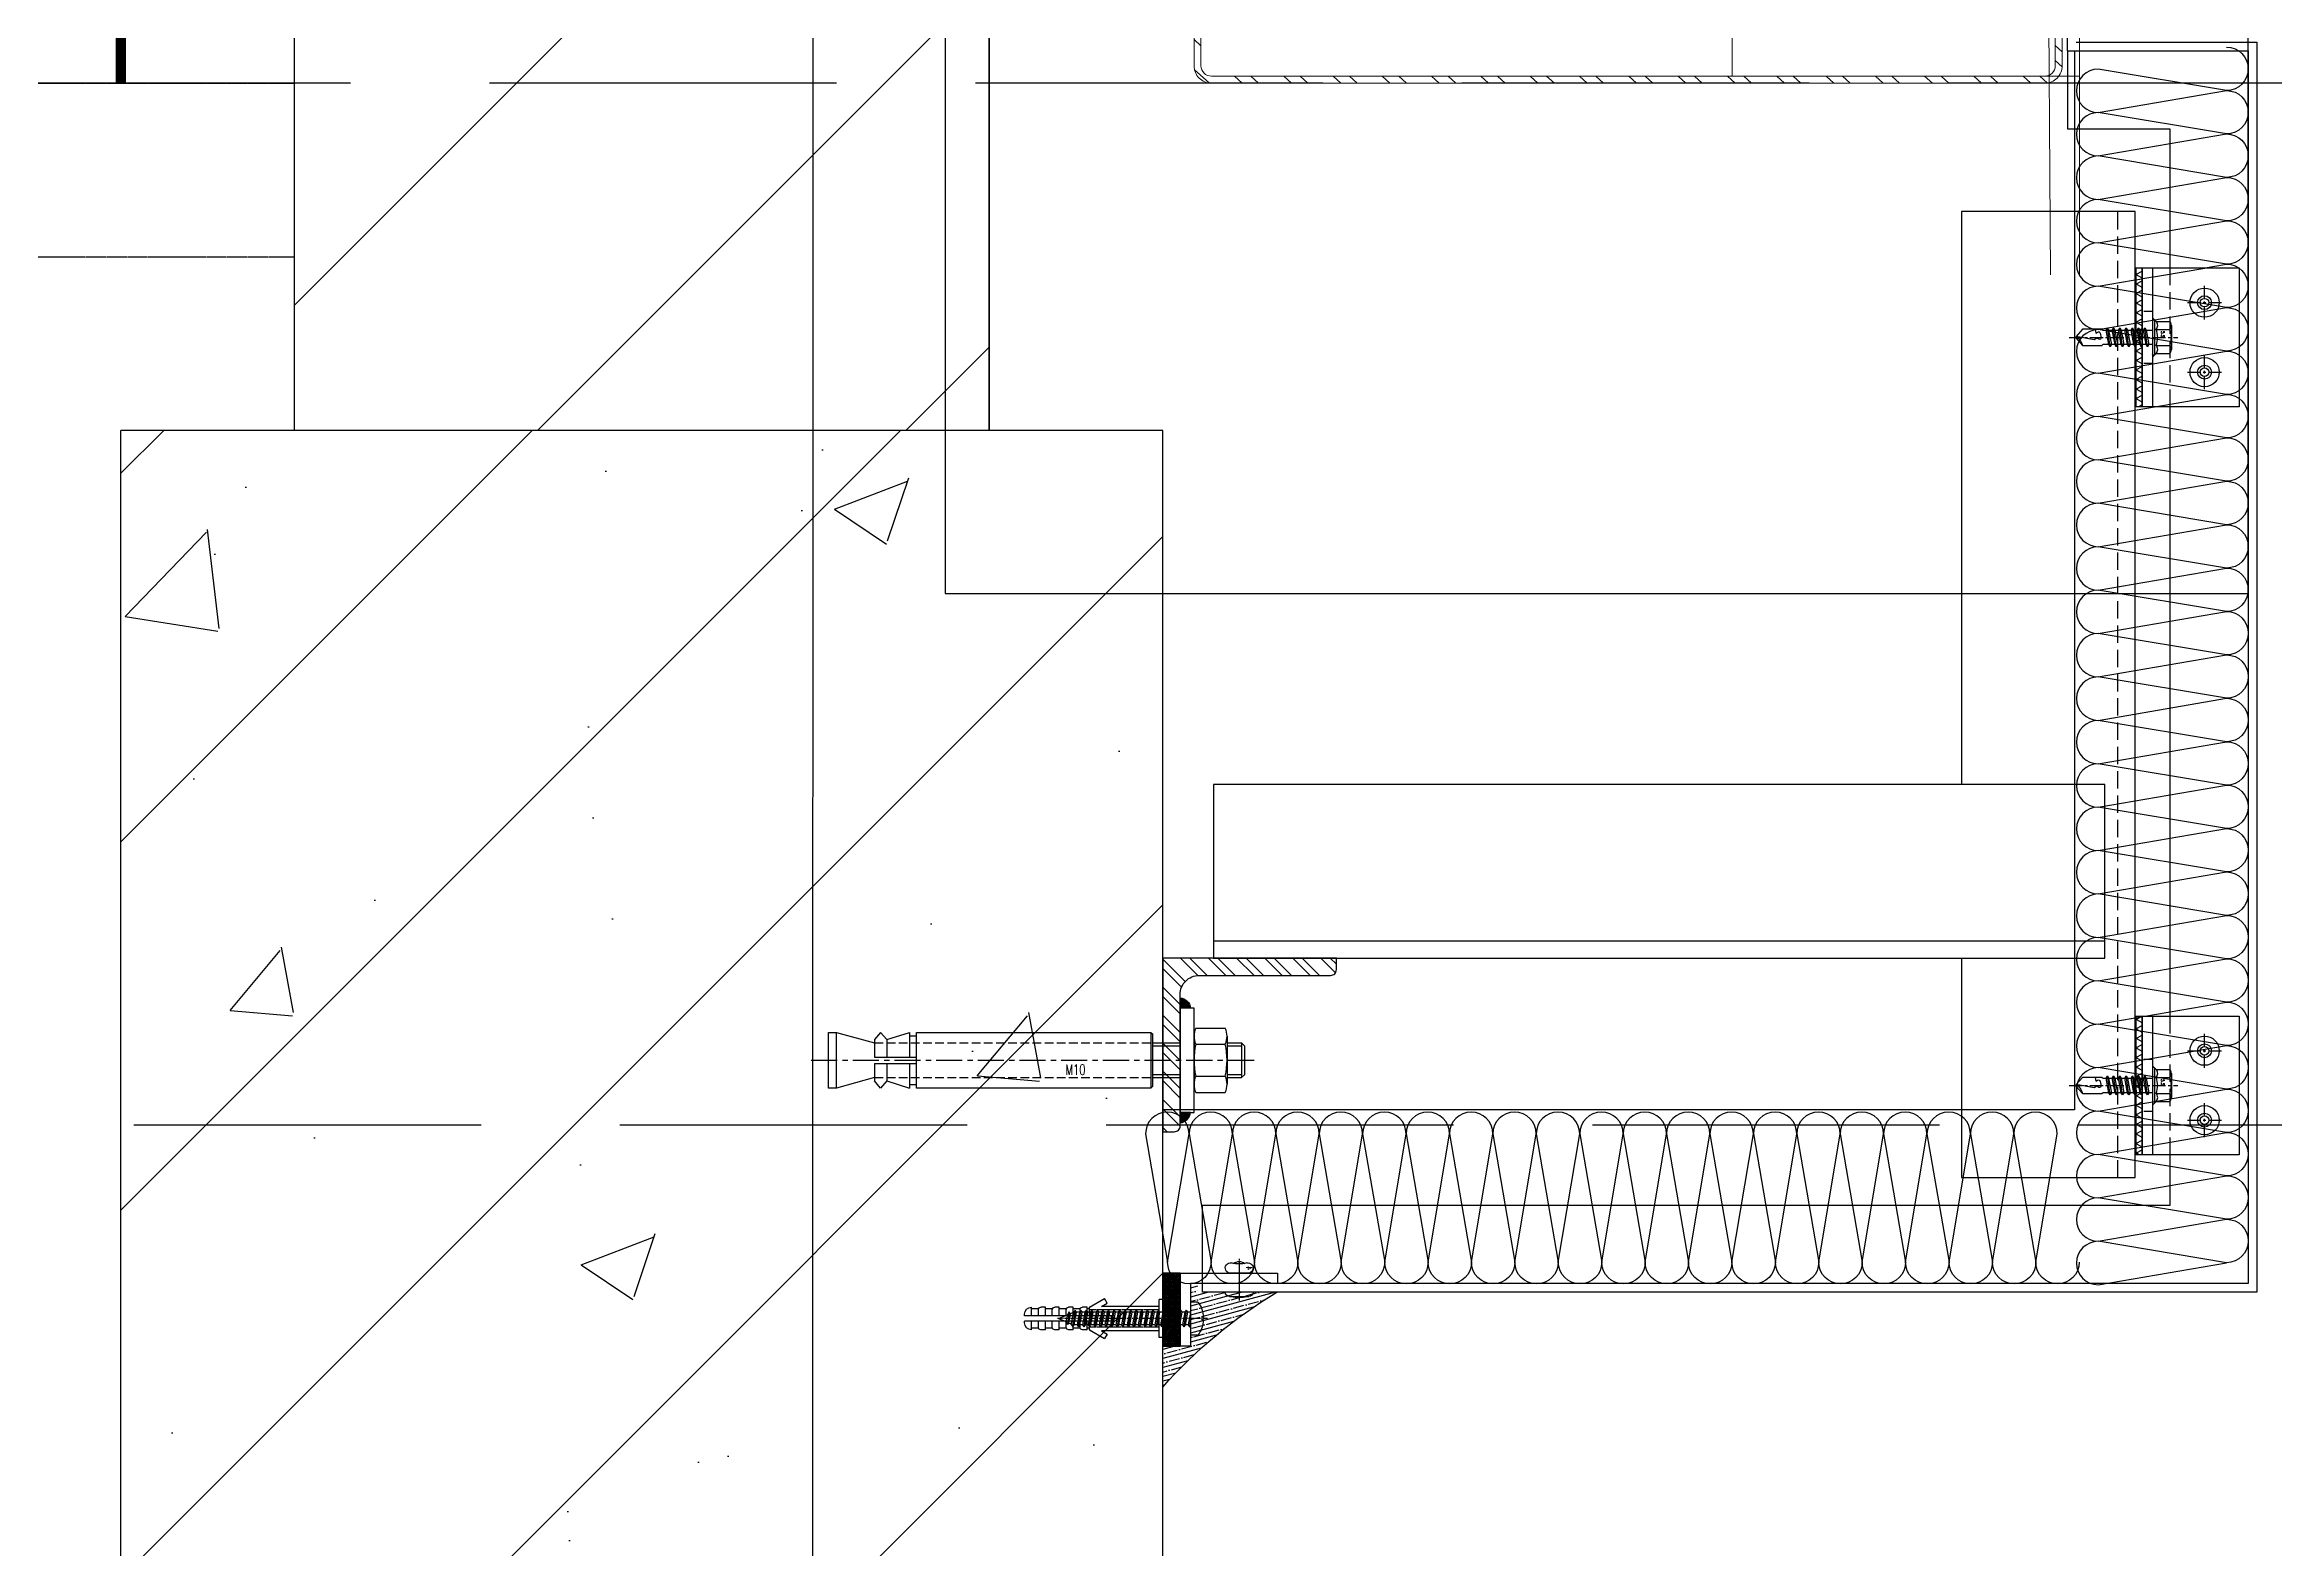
# Model space of a CAD drawing. Extents: x 220580 to 2027826, y -309201 to 71987.
# Drawn here: x 344325 to 344967, y -165702 to -165268 of the extents above; entities that cross this region are included whole.
import ezdxf
from ezdxf.enums import TextEntityAlignment as Align
from ezdxf.xclip import XClip

# ---------------------------------------------------------------- set-up
doc = ezdxf.new("R2010")
doc.units = 0
for name, pattern in [('20剖面图$0$DASH', [0.35, 0.25, -0.1]), ('CENTER', [2, 1.25, -0.25, 0.25, -0.25]), ('DASH', [0.35, 0.25, -0.1]), ('ZN-CENTER', [2, 1.25, -0.25, 0.25, -0.25]), ('ZN-DASH', [0.35, 0.25, -0.1]), ('ZN-DOT', [0.25, 0, -0.25])]:
    doc.linetypes.add(name, pattern=pattern)
for name, color, linetype in [('!ZN1-填充-8', 8, 'Continuous'), ('!ZN1-文字-7', 7, 'Continuous'), ('!ZN3-铝板幕墙-3', 3, 'Continuous'), ('!ZN4-辅助材料-1', 1, 'Continuous'), ('!ZN4-配件-11', 11, 'Continuous'), ('!ZN5-钢材投影-40', 40, 'Continuous'), ('!ZN5-钢材断面-2', 2, 'Continuous'), ('!ZN5-铝材投影-112', 112, 'Continuous'), ('!ZN6-层高线-8', 8, 'ZN-DOT'), ('!ZN6-虚线-8', 8, 'ZN-DASH'), ('!ZN6-轴线-1', 1, 'ZN-CENTER'), ('1 轴线 辅助线', 1, 'CENTER'), ('20剖面图$0$A-LIN-V', 9, 'Continuous'), ('20剖面图$0$A-SFCE', 30, 'Continuous'), ('20剖面图$0$AS-COLN', 6, 'Continuous'), ('20剖面图$0$AS-WALL', 40, 'Continuous'), ('20剖面图$0$PUB_HATCH', 8, 'Continuous'), ('DIM', 173, 'Continuous'), ('Fill', 8, 'Continuous')]:
    doc.layers.add(name, color=color, linetype=linetype)
doc.layers.add('0_INSULATION', color=252, linetype='Continuous', lineweight=9, transparency=0.2)
doc.layers.add('0_PURLIN-CON', color=253, linetype='Continuous', lineweight=15)
doc.styles.add('DHTEXT-1', font='ROMANS.shx', dxfattribs={"width": 0.7, "bigfont": 'CHINESE.shx'})
doc.styles.add('FS', font='simplex.shx', dxfattribs={"width": 0.7, "height": 5, "bigfont": 'TSSDCHN.SHX'})
doc.dimstyles.new('ZN200', dxfattribs={"dimscale": 200, "dimtxt": 2.5, "dimasz": 1.5, "dimexe": 1, "dimexo": 2, "dimgap": 0.9, "dimtad": 1, "dimdec": 0, "dimdsep": 46, "dimtxsty": 'DHTEXT-1', "dimblk": 'ARCHTICK', "dimcen": 2.5, "dimclrd": 173, "dimclre": 173, "dimclrt": 7, "dimazin": 2, "dimtfac": 1, "dimtdec": 0, "dimtix": 1, "dimtmove": 2, "dimatfit": 3, "dimfxl": 0, "dimtolj": 1, "dimtzin": 0, "dimarcsym": 0})

# ---------------------------------------------------------------- blocks, each defined once
blk = doc.blocks.new('*U1967')
at = {"layer": '0_PURLIN-CON', "linetype": 'ByBlock', "lineweight": -2}
h = blk.add_hatch(dxfattribs=at)
h.set_pattern_fill('ANSI32', color=256, scale=2, angle=2.86241)
h.set_pattern_definition([(47.862405, (-81115.591, 63372.253), (-7.0631283, 6.3904494), []), (47.862405, (-81111.1065, 63372.477), (-7.0631283, 6.3904494), [])])
edge = h.paths.add_edge_path()
edge.add_line((75, 20), (75, 5))
edge.add_arc((70, 5), 5, -90, 0, ccw=False)
edge.add_line((70, 0), (5, 0))
edge.add_arc((5, 5), 5, 180, 270, ccw=False)
edge.add_line((0, 5), (0, 245))
edge.add_arc((5, 245), 5, 90, 180, ccw=False)
edge.add_line((5, 250), (70, 250))
edge.add_arc((70, 245), 5, 0, 90, ccw=False)
edge.add_line((75, 245), (75, 230))
edge.add_line((75, 230), (73, 230))
edge.add_line((73, 230), (73, 245))
edge.add_arc((70, 245), 3, 0, 90)
edge.add_line((70, 248), (5, 248))
edge.add_arc((5, 245), 3, 90, 180)
edge.add_line((2, 245), (2, 5))
edge.add_arc((5, 5), 3, 180, 270)
edge.add_line((5, 2), (70, 2))
edge.add_arc((70, 5), 3, 270, 360)
edge.add_line((73, 5), (73, 20))
edge.add_line((73, 20), (75, 20))
at = {"color": 0, "linetype": 'ByBlock'}
for p in [(0, 250), (75, 250), (0, 0), (75, 0)]:
    blk.add_point(p, dxfattribs=at)
at = {"layer": '0_PURLIN-CON', "linetype": 'ByBlock', "lineweight": -2}
blk.add_lwpolyline([(75, 20), (75, 5, -0.414214), (70, 0), (5, 0, -0.414214), (0, 5), (0, 245, -0.414214), (5, 250), (70, 250, -0.414214), (75, 245), (75, 230), (73, 230), (73, 245, 0.414214), (70, 248), (5, 248, 0.414214), (2, 245), (2, 5, 0.414214), (5, 2), (70, 2, 0.414214), (73, 5), (73, 20)], format="xyb", close=True, dxfattribs=at)
blk = doc.blocks.new('*U593')
at = {"layer": '0_INSULATION'}
blk.add_lwpolyline([(114802.18, -53909.33), (114802.18, -54648.34), (114752.18, -54648.34), (114752.18, -54147.49, -0.323318), (114775.68, -54112.49, 0.242761), (114797.68, -54086.41), (114798.06, -54026.96, 0.256774), (114775.68, -53998.09, -0.323318), (114752.18, -53963.09), (114752.18, -53909.33)], format="xyb", close=True, dxfattribs=at)
blk = doc.blocks.new('*U1824')
at = {"color": 0, "linetype": 'ZN-CENTER', "ltscale": 3}
blk.add_line((24, 0), (-7.28, 0), dxfattribs=at)
at = {"ltscale": 10}
for p, q in [((-5.45, -3.46), (-5.45, 3.46)), ((-1.02, 4.62), (-4.95, 4.62)), ((-1.02, 2.31), (-4.95, 2.31)), ((-0.55, -5.12), (-0.55, 5.12)), ((-0.17, 5.48), (0, 4.84)), ((0, -4.84), (0, 4.84)), ((0, 2.08), (14.29, 2.08)), ((1.42, 2.73), (2.2, -2.73)), ((3.22, 2.73), (4, -2.73)), ((5.02, 2.73), (5.8, -2.73)), ((6.82, 2.73), (7.6, -2.73)), ((8.62, 2.73), (9.4, -2.73)), ((10.42, 2.73), (11.2, -2.73)), ((12.22, 2.73), (13, -2.73)), ((-1.02, -2.31), (-4.95, -2.31)), ((-1.02, -4.62), (-4.95, -4.62)), ((-0.17, -5.48), (0, -4.84)), ((14.29, -2.09), (0, -2.09))]:
    blk.add_line(p, q, dxfattribs=at)
for points in [[(1.83, -2.09), (1.05, 2.08), (1.42, 2.73), (1.79, 2.08), (2.57, -2.09), (2.2, -2.73)], [(3.63, -2.09), (2.85, 2.08), (3.22, 2.73), (3.59, 2.08), (4.37, -2.09), (4, -2.73)], [(5.43, -2.09), (4.65, 2.08), (5.02, 2.73), (5.39, 2.08), (6.17, -2.09), (5.8, -2.73)], [(7.23, -2.09), (6.45, 2.08), (6.82, 2.73), (7.19, 2.08), (7.97, -2.09), (7.6, -2.73)], [(9.03, -2.09), (8.25, 2.08), (8.62, 2.73), (8.99, 2.08), (9.77, -2.09), (9.4, -2.73)], [(10.83, -2.09), (10.05, 2.08), (10.42, 2.73), (10.79, 2.08), (11.57, -2.09), (11.2, -2.73)], [(12.63, -2.09), (11.85, 2.08), (12.22, 2.73), (12.59, 2.08), (13.37, -2.09), (13, -2.73)]]:
    blk.add_lwpolyline(points, close=True, dxfattribs=at)
for points in [[(14.29, -2.09, -0.414214), (14.45, -2.24), (14.45, -2.32), (20.18, -2.32), (22, -0.26), (22, 0.26), (20.18, 2.32), (14.45, 2.32), (14.45, 2.24, -0.414214), (14.29, 2.08)], [(16.51, -2.32), (16.36, -1.2), (15.83, -1.52, -0.530462), (15.03, -1.17), (14.81, 0.1, -0.651316), (15.47, 0.54), (16, 0.21), (16.77, 0.66), (22, -0.26, -0.201226), (20.18, 2.32)]]:
    blk.add_lwpolyline(points, format="xyb", dxfattribs=at)
for centre, radius, start, end in [((-3.87, 3.46), 1.58, 133.17355, 226.82645), ((0.13, 0), 5.58, 155.5673, 204.4327), ((0.07, 3.46), 1.58, 133.17355, 226.82645), ((4.07, 0), 5.58, 155.5673, 204.4327), ((7.48, -2.87), 11.32, 132.49215, 138.60636), ((-3.87, -3.46), 1.58, 133.17355, 226.82645), ((0.07, -3.46), 1.58, 133.17355, 226.82645), ((7.48, 2.87), 11.32, 221.39356, 227.50785)]:
    blk.add_arc(centre, radius, start, end, dxfattribs=at)
at = {"layer": 'Defpoints', "color": 0, "ltscale": 10, "style": 'DHTEXT-1', "width": 0.7}
blk.add_text('5.5', height=1, rotation=90, dxfattribs=at).set_placement((-2.46, -0.93), align=Align.CENTER)
blk = doc.blocks.new('*U2097')
at = {"color": 0, "linetype": 'CENTER', "ltscale": 3}
for p, q in [((4.88, 0), (-4.88, 0)), ((0, 4.88), (0, -4.88))]:
    blk.add_line(p, q, dxfattribs=at)
at = {"linetype": 'ByBlock', "ltscale": 10}
for radius in [4.2, 2, 1.23]:
    blk.add_circle((0, 0), radius, dxfattribs=at)
blk = doc.blocks.new('*U2094')
at = {"ltscale": 0.125}
blk.add_wipeout([(-20, -30), (20, -30), (20, -5), (-20, -5)], dxfattribs=at).dxf.layer = '!ZN6-虚线-8'
at = {"layer": '!ZN6-虚线-8', "color": 8, "linetype": 'ZN-DASH', "ltscale": 20}
blk.add_line((-20, -10), (20, -10), dxfattribs=at)
at = {"layer": '!ZN4-配件-11', "color": 1, "xscale": -1, "rotation": 270}
for p in [(-10, -20), (10, -20)]:
    blk.add_blockref('*U2097', p, dxfattribs=at)
at = {"ltscale": 0.25}
blk.add_wipeout([(20, 0), (20, -2), (-20, -2), (-20, 0)], dxfattribs=at).dxf.layer = '!ZN4-辅助材料-1'
at = {"layer": '!ZN1-填充-8'}
h = blk.add_hatch(dxfattribs=at)
h.set_pattern_fill('NET3', color=256, scale=0.75, angle=180, style=0)
h.set_pattern_definition([(180, (-1731.706, 294.7402), (-3e-16, -2.38125), []), (240, (-1731.706, 294.7402), (2.062223, -1.190625), []), (300, (-1731.706, 294.7402), (2.062223, 1.190625), [])])
h.paths.add_polyline_path([(20, 0), (-20, 0), (-20, -2), (20, -2)])
at = {"layer": '!ZN4-辅助材料-1'}
blk.add_lwpolyline([(20, 0), (-20, 0), (-20, -2), (20, -2)], close=True, dxfattribs=at)
at = {"layer": '!ZN5-铝材投影-112', "ltscale": 0.25}
blk.add_line((-20, -5), (20, -5), dxfattribs=at)
at = {"layer": '!ZN5-铝材投影-112'}
blk.add_lwpolyline([(20, -2), (-20, -2), (-20, -30), (20, -30)], close=True, dxfattribs=at)
at = {"layer": '!ZN6-虚线-8', "linetype": 'ZN-DASH', "ltscale": 10}
for p, q in [((-7.5, -5), (-7.5, -2)), ((7.5, -5), (7.5, -2))]:
    blk.add_line(p, q, dxfattribs=at)
at = {"layer": '!ZN4-配件-11', "color": 1, "xscale": -1, "rotation": 270}
blk.add_blockref('*U1824', (0, -5), dxfattribs=at)
blk = doc.blocks.new('*U156')
at = {"layer": '!ZN4-配件-11', "ltscale": 2}
for p, q in [((-0.2, -2.8), (-0.2, 2.8)), ((1, 4), (1, -4)), ((6.5, 2.5), (6.5, -2.5))]:
    blk.add_line(p, q, dxfattribs=at)
for centre, radius, start, end in [((6.63, 0), 7.18, 162.14629, 197.85371), ((1, 2.8), 1.2, 90, 180), ((8, 2.5), 1.5, 348.44804, 180), ((17.17, 0), 8, 164.33085, 195.66915), ((7.19, 0), 2.67, 323.22662, 36.78433), ((1, -2.8), 1.2, 180, 270), ((8, -2.5), 1.5, 180, 11.55196)]:
    blk.add_arc(centre, radius, start, end, dxfattribs=at)
at = {"layer": '!ZN6-轴线-1', "ltscale": 0.2}
blk.add_line((10.66, 0), (-1.45, 0), dxfattribs=at)
at = {"layer": '!ZN4-配件-11', "ltscale": 2, "style": 'FS', "width": 0.8}
blk.add_text('4', height=1.73, dxfattribs=at).set_placement((7.95, 2.85), align=Align.MIDDLE)
blk = doc.blocks.new('塑料胀栓-套')
at = {"layer": '!ZN4-配件-11'}
for p, q in [((-1, -5.5), (-1, 5.5)), ((-1, 5.5), (0, 5.5)), ((0, -5.5), (0, 5.5)), ((0, 3.5), (16.68, 3.5)), ((13.8, 0.8), (38.8, 0.8)), ((13.8, -0.8), (13.8, 0.8)), ((15.01, 4.46), (15.76, 5.76)), ((16.68, 3.5), (15.01, 4.46)), ((20.09, 3.26), (15.76, 5.76)), ((19.95, 3.37), (20.08, 3.25)), ((20.08, 0.8), (20.08, 3.25)), ((20.08, 2.8), (20.8, 2.8)), ((20.8, 0.8), (20.8, 3.25)), ((20.8, 3.25), (22.1, 3.25)), ((22.8, 2.8), (24.8, 2.8)), ((22.8, 0.8), (22.8, 2.55)), ((24.8, 0.8), (24.8, 3.25)), ((24.8, 3.25), (26.1, 3.25)), ((26.8, 2.8), (28.8, 2.8)), ((26.8, 0.8), (26.8, 2.55)), ((28.8, 0.8), (28.8, 3.25)), ((28.8, 3.25), (30.1, 3.25)), ((30.8, 2.8), (32.8, 2.8)), ((30.8, 0.8), (30.8, 2.55)), ((32.8, 0.8), (32.8, 3.25)), ((32.8, 3.25), (34.1, 3.25)), ((34.8, 2.8), (36.8, 2.8)), ((34.8, 0.8), (34.8, 2.55)), ((36.8, 0.8), (36.8, 3.25)), ((36.8, 3.25), (36.8, 3.25)), ((38.8, 0.8), (38.8, 1.25)), ((-1, -5.5), (0, -5.5)), ((0, -3.5), (16.68, -3.5)), ((13.8, -0.8), (38.8, -0.8)), ((16.68, -3.5), (15.01, -4.46)), ((15.01, -4.46), (15.76, -5.76)), ((20.09, -3.26), (15.76, -5.76)), ((19.95, -3.37), (20.08, -3.25)), ((20.08, -3.25), (20.08, -0.8)), ((20.08, -2.8), (20.8, -2.8)), ((20.8, -3.25), (20.8, -0.8)), ((20.8, -3.25), (22.1, -3.25)), ((22.8, -2.55), (22.8, -0.8)), ((22.8, -2.8), (24.8, -2.8)), ((24.8, -3.25), (24.8, -0.8)), ((24.8, -3.25), (26.1, -3.25)), ((26.8, -2.55), (26.8, -0.8)), ((26.8, -2.8), (28.8, -2.8)), ((28.8, -3.25), (28.8, -0.8)), ((28.8, -3.25), (30.1, -3.25)), ((30.8, -2.55), (30.8, -0.8)), ((30.8, -2.8), (32.8, -2.8)), ((32.8, -3.25), (32.8, -0.8)), ((32.8, -3.25), (34.1, -3.25)), ((34.8, -2.55), (34.8, -0.8)), ((34.8, -2.8), (36.8, -2.8)), ((36.8, -3.25), (36.8, -0.8)), ((36.8, -3.25), (36.8, -3.25)), ((38.8, -1.25), (38.8, -0.8))]:
    blk.add_line(p, q, dxfattribs=at)
for centre, radius, start, end in [((19.61, 3), 0.5, 47.43291, 90), ((22.1, 2.55), 0.7, 0, 90), ((26.1, 2.55), 0.7, 0, 90), ((30.1, 2.55), 0.7, 0, 90), ((34.1, 2.55), 0.7, 0, 90), ((36.8, 1.25), 2, 0, 90), ((19.61, -3), 0.5, 270, 312.56709), ((22.1, -2.55), 0.7, 270, 0), ((26.1, -2.55), 0.7, 270, 0), ((30.1, -2.55), 0.7, 270, 0), ((34.1, -2.55), 0.7, 270, 0), ((36.8, -1.25), 2, 270, 0)]:
    blk.add_arc(centre, radius, start, end, dxfattribs=at)
at = {"layer": '!ZN6-虚线-8', "ltscale": 0.5}
for p, q in [((0, 2.5), (20.08, 2.5)), ((0, -2.5), (20.08, -2.5))]:
    blk.add_line(p, q, dxfattribs=at)
blk = doc.blocks.new('盘头ST4.8×38')
at = {"layer": '!ZN4-配件-11'}
for p, q in [((-3.69, 0.4), (-3.3, 0.4)), ((-3.3, 0.4), (-3.3, -0.4)), ((-2.14, 4.75), (0, 4.75)), ((0, 4.75), (0, 1.99)), ((0, 1.99), (0, -2.6)), ((0, 1.87), (0.69, -1.79)), ((0, 0), (0.34, -2.4)), ((0.2, 1.79), (0.91, 1.79)), ((1.26, 2.4), (0.91, 1.79)), ((0.91, 1.79), (1.59, -1.79)), ((1.26, 2.4), (1.94, -2.4)), ((1.26, 2.4), (1.61, 1.79)), ((1.61, 1.79), (2.29, -1.79)), ((1.61, 1.79), (2.51, 1.79)), ((2.86, 2.4), (2.51, 1.79)), ((2.51, 1.79), (3.19, -1.79)), ((2.86, 2.4), (3.54, -2.4)), ((2.86, 2.4), (3.21, 1.79)), ((3.21, 1.79), (4.11, 1.79)), ((3.21, 1.79), (3.89, -1.79)), ((4.46, 2.4), (4.11, 1.79)), ((4.11, 1.79), (4.79, -1.79)), ((4.46, 2.4), (5.14, -2.4)), ((4.46, 2.4), (4.81, 1.79)), ((4.81, 1.79), (5.49, -1.79)), ((4.81, 1.79), (5.71, 1.79)), ((6.06, 2.4), (5.71, 1.79)), ((5.71, 1.79), (6.39, -1.79)), ((6.06, 2.4), (6.74, -2.4)), ((6.06, 2.4), (6.41, 1.79)), ((6.41, 1.79), (7.09, -1.79)), ((6.41, 1.79), (7.31, 1.79)), ((7.66, 2.4), (7.31, 1.79)), ((7.31, 1.79), (7.99, -1.79)), ((7.66, 2.4), (8.34, -2.4)), ((7.66, 2.4), (8.01, 1.79)), ((8.01, 1.79), (8.69, -1.79)), ((8.01, 1.79), (8.91, 1.79)), ((9.26, 2.4), (8.91, 1.79)), ((8.91, 1.79), (9.59, -1.79)), ((9.26, 2.4), (9.94, -2.4)), ((9.26, 2.4), (9.61, 1.79)), ((9.61, 1.79), (10.29, -1.79)), ((9.61, 1.79), (10.51, 1.79)), ((10.86, 2.4), (10.51, 1.79)), ((10.51, 1.79), (11.19, -1.79)), ((10.86, 2.4), (11.54, -2.4)), ((10.86, 2.4), (11.21, 1.79)), ((11.21, 1.79), (12.11, 1.79)), ((11.21, 1.79), (11.89, -1.79)), ((12.46, 2.4), (12.11, 1.79)), ((12.11, 1.79), (12.79, -1.79)), ((12.46, 2.4), (13.14, -2.4)), ((12.46, 2.4), (12.81, 1.79)), ((12.81, 1.79), (13.49, -1.79)), ((12.81, 1.79), (13.71, 1.79)), ((14.06, 2.4), (13.71, 1.79)), ((13.71, 1.79), (14.39, -1.79)), ((14.06, 2.4), (14.74, -2.4)), ((14.06, 2.4), (14.41, 1.79)), ((14.41, 1.79), (15.09, -1.79)), ((14.41, 1.79), (15.31, 1.79)), ((15.66, 2.4), (15.31, 1.79)), ((15.31, 1.79), (15.99, -1.79)), ((15.66, 2.4), (16.34, -2.4)), ((15.66, 2.4), (16.01, 1.79)), ((16.01, 1.79), (16.69, -1.79)), ((16.01, 1.79), (16.91, 1.79)), ((17.26, 2.4), (16.91, 1.79)), ((16.91, 1.79), (17.59, -1.79)), ((17.26, 2.4), (17.94, -2.4)), ((17.26, 2.4), (17.61, 1.79)), ((17.61, 1.79), (18.29, -1.79)), ((17.61, 1.79), (18.51, 1.79)), ((18.86, 2.4), (18.51, 1.79)), ((18.51, 1.79), (19.19, -1.79)), ((18.86, 2.4), (19.54, -2.4)), ((18.86, 2.4), (19.21, 1.79)), ((19.21, 1.79), (20.11, 1.79)), ((19.21, 1.79), (19.89, -1.79)), ((20.46, 2.4), (20.11, 1.79)), ((20.11, 1.79), (20.79, -1.79)), ((20.46, 2.4), (21.14, -2.4)), ((20.46, 2.4), (20.81, 1.79)), ((20.81, 1.79), (21.49, -1.79)), ((20.81, 1.79), (21.71, 1.79)), ((22.06, 2.4), (21.71, 1.79)), ((21.71, 1.79), (22.39, -1.79)), ((22.06, 2.4), (22.74, -2.4)), ((22.06, 2.4), (22.41, 1.79)), ((22.41, 1.79), (23.09, -1.79)), ((22.41, 1.79), (23.31, 1.79)), ((23.66, 2.4), (23.31, 1.79)), ((23.31, 1.79), (23.99, -1.79)), ((23.66, 2.4), (24.34, -2.4)), ((23.66, 2.4), (24.01, 1.79)), ((24.01, 1.79), (24.69, -1.79)), ((24.01, 1.79), (24.91, 1.79)), ((25.26, 2.4), (24.91, 1.79)), ((24.91, 1.79), (25.59, -1.79)), ((25.26, 2.4), (25.94, -2.4)), ((25.26, 2.4), (25.61, 1.79)), ((25.61, 1.79), (26.29, -1.79)), ((25.61, 1.79), (26.51, 1.79)), ((26.86, 2.4), (26.51, 1.79)), ((26.51, 1.79), (27.19, -1.79)), ((26.86, 2.4), (27.54, -2.4)), ((26.86, 2.4), (27.21, 1.79)), ((27.21, 1.79), (27.89, -1.79)), ((27.21, 1.79), (28.11, 1.79)), ((28.46, 2.4), (28.11, 1.79)), ((28.11, 1.79), (28.79, -1.79)), ((28.46, 2.4), (29.14, -2.4)), ((28.46, 2.4), (28.81, 1.79)), ((28.81, 1.79), (29.49, -1.79)), ((28.81, 1.79), (29.71, 1.79)), ((30.06, 2.4), (29.71, 1.79)), ((29.71, 1.79), (30.39, -1.79)), ((30.06, 2.4), (30.74, -2.4)), ((30.06, 2.4), (30.41, 1.79)), ((30.41, 1.79), (31.09, -1.79)), ((30.41, 1.79), (31.31, 1.79)), ((31.66, 2.4), (31.31, 1.79)), ((31.31, 1.79), (31.99, -1.79)), ((31.66, 2.4), (32.34, -2.4)), ((31.66, 2.4), (32.01, 1.79)), ((32.01, 1.79), (32.69, -1.79)), ((32.01, 1.79), (32.91, 1.79)), ((33.26, 2.4), (32.91, 1.79)), ((32.91, 1.79), (33.59, -1.79)), ((33.26, 2.4), (33.93, -2.35)), ((33.26, 2.4), (33.61, 1.79)), ((33.61, 1.79), (34.43, -1.48)), ((33.61, 1.79), (33.68, 1.79)), ((34.62, 1.4), (33.68, 1.79)), ((34.93, 1.93), (34.62, 1.4)), ((34.62, 1.4), (35.13, -1.19)), ((34.93, 1.93), (35.44, -1.72)), ((34.93, 1.93), (35.43, 1.06)), ((38, 0), (35.43, 1.06)), ((35.43, 1.06), (35.94, -0.85)), ((-3.69, -0.4), (-3.3, -0.4)), ((-2.14, -4.75), (0, -4.75)), ((0, -2.6), (0, -4.75)), ((0.2, -2.4), (0.34, -2.4)), ((0.69, -1.79), (0.34, -2.4)), ((0.69, -1.79), (1.59, -1.79)), ((1.59, -1.79), (1.94, -2.4)), ((2.29, -1.79), (1.94, -2.4)), ((2.29, -1.79), (3.19, -1.79)), ((3.19, -1.79), (3.54, -2.4)), ((3.89, -1.79), (3.54, -2.4)), ((3.89, -1.79), (4.79, -1.79)), ((4.79, -1.79), (5.14, -2.4)), ((5.49, -1.79), (5.14, -2.4)), ((5.49, -1.79), (6.39, -1.79)), ((6.39, -1.79), (6.74, -2.4)), ((7.09, -1.79), (6.74, -2.4)), ((7.09, -1.79), (7.99, -1.79)), ((7.99, -1.79), (8.34, -2.4)), ((8.69, -1.79), (8.34, -2.4)), ((8.69, -1.79), (9.59, -1.79)), ((9.59, -1.79), (9.94, -2.4)), ((10.29, -1.79), (9.94, -2.4)), ((10.29, -1.79), (11.19, -1.79)), ((11.19, -1.79), (11.54, -2.4)), ((11.89, -1.79), (11.54, -2.4)), ((11.89, -1.79), (12.79, -1.79)), ((12.79, -1.79), (13.14, -2.4)), ((13.49, -1.79), (13.14, -2.4)), ((13.49, -1.79), (14.39, -1.79)), ((14.39, -1.79), (14.74, -2.4)), ((15.09, -1.79), (14.74, -2.4)), ((15.09, -1.79), (15.99, -1.79)), ((15.99, -1.79), (16.34, -2.4)), ((16.69, -1.79), (16.34, -2.4)), ((16.69, -1.79), (17.59, -1.79)), ((17.59, -1.79), (17.94, -2.4)), ((18.29, -1.79), (17.94, -2.4)), ((18.29, -1.79), (19.19, -1.79)), ((19.19, -1.79), (19.54, -2.4)), ((19.89, -1.79), (19.54, -2.4)), ((19.89, -1.79), (20.79, -1.79)), ((20.79, -1.79), (21.14, -2.4)), ((21.49, -1.79), (21.14, -2.4)), ((21.49, -1.79), (22.39, -1.79)), ((22.39, -1.79), (22.74, -2.4)), ((23.09, -1.79), (22.74, -2.4)), ((23.09, -1.79), (23.99, -1.79)), ((23.99, -1.79), (24.34, -2.4)), ((24.69, -1.79), (24.34, -2.4)), ((24.69, -1.79), (25.59, -1.79)), ((25.59, -1.79), (25.94, -2.4)), ((26.29, -1.79), (25.94, -2.4)), ((26.29, -1.79), (27.19, -1.79)), ((27.19, -1.79), (27.54, -2.4)), ((27.89, -1.79), (27.54, -2.4)), ((27.89, -1.79), (28.79, -1.79)), ((28.79, -1.79), (29.14, -2.4)), ((29.49, -1.79), (29.14, -2.4)), ((29.49, -1.79), (30.39, -1.79)), ((30.39, -1.79), (30.74, -2.4)), ((31.09, -1.79), (30.74, -2.4)), ((31.09, -1.79), (31.99, -1.79)), ((31.99, -1.79), (32.34, -2.4)), ((32.69, -1.79), (32.34, -2.4)), ((32.69, -1.79), (33.61, -1.79)), ((33.61, -1.79), (33.93, -2.35)), ((34.43, -1.48), (33.93, -2.35)), ((35.13, -1.19), (34.43, -1.48)), ((35.13, -1.19), (35.44, -1.72)), ((35.94, -0.85), (35.44, -1.72)), ((38, 0), (35.94, -0.85))]:
    blk.add_line(p, q, dxfattribs=at)
for centre, radius, start, end in [((4.3, 0), 8, 143.57643, 177.13402), ((0.2, 1.99), 0.2, 180, 270), ((4.3, 0), 8, 182.86598, 216.42357), ((0.2, -2.6), 0.2, 90, 180)]:
    blk.add_arc(centre, radius, start, end, dxfattribs=at)
at = {"layer": '!ZN6-轴线-1'}
blk.add_line((-4.91, 0), (38.44, 0), dxfattribs=at)
blk = doc.blocks.new('*U161')
at = {"layer": '!ZN4-配件-11'}
for name, p in [('盘头ST4.8×38', (-8, 0)), ('塑料胀栓-套', (1, 0))]:
    blk.add_blockref(name, p, dxfattribs=at)
blk = doc.blocks.new('20210422110448')
at = {"layer": '!ZN1-填充-8'}
h = blk.add_hatch(dxfattribs=at)
h.set_pattern_fill('ANSI35', color=256, scale=10, angle=-60, style=0)
h.set_pattern_definition([(345, (-31053.6934, 55056.7417), (0.64704761, 2.41481457), []), (345, (-31052.8095, 55055.2108), (0.64704761, 2.41481457), [3.125, -0.625, 0, -0.625])])
edge = h.paths.add_edge_path()
edge.add_arc((104.09, 123.94), 138.7, 221.37297, 239.07719)
edge.add_line((32.81, 4.95), (10, 4.95))
edge.add_line((10, 4.95), (10, 2.45))
edge.add_line((10, 2.45), (8, 2.45))
edge.add_line((8, 2.45), (8, 20.5))
edge.add_line((8, 20.5), (0, 20.5))
edge.add_line((0, 20.5), (0, 32.27))
h = blk.add_hatch(dxfattribs=at)
h.set_pattern_fill('NET3', color=256, scale=0.2, style=0)
h.set_pattern_definition([(9e-15, (-31.65477, 58.37044), (6e-16, 0.635), []), (60, (-31.65477, 58.37044), (-0.549926, 0.3175), []), (120, (-31.65477, 58.37044), (-0.549926, -0.3175), [])])
h.paths.add_polyline_path([(5, 20.5), (0, 20.5), (0, -0.55), (5, -0.55)])
blk.add_lwpolyline([(5, 20.5), (0, 20.5), (0, -0.55), (5, -0.55)], close=True, dxfattribs=at)
blk.add_lwpolyline([(5, 20.5), (0, 20.5), (0, -0.55), (5, -0.55)], close=True, dxfattribs=at)
at = {"layer": '!ZN4-辅助材料-1', "ltscale": 5}
blk.add_lwpolyline([(5, -0.55), (0, -0.55), (0, 20.5), (5, 20.5)], close=True, dxfattribs=at)
at = {"layer": '!ZN4-辅助材料-1'}
blk.add_arc((104.08, 123.94), 138.7, 221.37269, 239.0773, dxfattribs=at)
at = {"layer": '!ZN5-铝材投影-112'}
blk.add_lwpolyline([(5, 20.5), (5, -0.55), (33, -0.55), (33, 2.45), (8, 2.45), (8, 20.5), (5, 20.5)], dxfattribs=at)
at = {"layer": '!ZN4-配件-11'}
for name, p, rotation in [('*U161', (0, 12.5), 180), ('*U156', (22, 5.95), 270)]:
    blk.add_blockref(name, p, dxfattribs=dict(at, rotation=rotation))
blk = doc.blocks.new('ZT_角钢(填充)_50X50X5')
at = {"layer": '!ZN1-填充-8'}
h = blk.add_hatch(dxfattribs=at)
h.set_pattern_fill('ANSI32', color=256, scale=0.6, style=0)
h.set_pattern_definition([(45, (-11702.1455, -65281.3866), (-4.04111525, 4.04111525), []), (45, (-11699.4514, -65281.3866), (-4.04111525, 4.04111525), [])])
h.paths.add_polyline_path([(50, 3.33, 0.414214), (48.33, 5), (10.5, 5, -0.414214), (5, 10.5), (5, 48.33, 0.414214), (3.33, 50), (0, 50), (0, 0), (50, 0)])
at = {"layer": '!ZN5-钢材断面-2'}
blk.add_lwpolyline([(0, 0), (0, 50), (3.33, 50, -0.414214), (5, 48.33), (5, 10.5, 0.414214), (10.5, 5), (48.33, 5, -0.414214), (50, 3.33), (50, 0), (0, 0)], format="xyb", dxfattribs=at)
blk = doc.blocks.new('*U2004')
at = {"layer": '!ZN5-钢材断面-2', "extrusion": (0, 0, -1), "zscale": -1, "rotation": 90}
blk.add_blockref('ZT_角钢(填充)_50X50X5', (0, 0), dxfattribs=at)
blk = doc.blocks.new('*U1948')
h = blk.add_hatch(color=0)
edge = h.paths.add_edge_path()
edge.add_line((-15, 3), (-15, 0))
edge.add_line((-15, 0), (-18, 0))
edge.add_arc((-14.59, -0.41), 3.44, 96.91291, 173.08709, ccw=False)
h = blk.add_hatch(color=0)
edge = h.paths.add_edge_path()
edge.add_line((15, 3), (15, 0))
edge.add_line((15, 0), (18, 0))
edge.add_arc((14.59, -0.41), 3.44, 6.91291, 83.08709)
at = {"color": 0, "linetype": 'CENTER', "ltscale": 6}
blk.add_line((0, -106.22), (0, 22.53), dxfattribs=at)
at = {"linetype": 'ByBlock', "ltscale": 20}
for p, q in [((-9.24, 4.5), (-9.24, 13)), ((-6.93, 13.5), (6.93, 13.5)), ((-4.17, 18.5), (-5, 17.67)), ((-5, 17.67), (5, 17.67)), ((-5, 13.5), (-5, 17.67)), ((-4.62, 4.5), (-4.62, 13)), ((-4.17, 18.5), (4.17, 18.5)), ((-4.15, 13.5), (-4.15, 17.67)), ((4.15, 13.5), (4.15, 17.67)), ((4.17, 18.5), (5, 17.67)), ((4.62, 4.5), (4.62, 13)), ((5, 13.5), (5, 17.67)), ((9.24, 4.5), (9.24, 13)), ((-6.93, 4), (6.93, 4)), ((-5, -8), (-5, 0)), ((-4.15, -8), (-4.15, 0)), ((4.15, -8), (4.15, 0)), ((5, -8), (5, 0)), ((-8, -8.44), (-7.56, -8)), ((-7.56, -8), (7.56, -8)), ((8, -8.44), (7.56, -8))]:
    blk.add_line(p, q, dxfattribs=at)
at = {"linetype": 'DASH', "ltscale": 10}
for p, q in [((-5, -88), (-5, -8)), ((5, -88), (5, -8))]:
    blk.add_line(p, q, dxfattribs=at)
at = {"ltscale": 10}
for p, q in [((-7, -77.95), (-7, -75.95)), ((-0.89, -88), (-0.89, -75.95)), ((0.89, -88), (0.89, -75.95)), ((7, -77.95), (7, -75.95)), ((-8, -77.95), (-0.89, -77.95)), ((-5.96, -84.5), (-8, -77.95)), ((0.89, -77.95), (8, -77.95)), ((5.96, -84.5), (8, -77.95)), ((-5.96, -84.5), (-0.89, -84.5)), ((-5.96, -88), (-0.89, -88)), ((0.89, -84.5), (5.96, -84.5)), ((0.89, -88), (5.96, -88))]:
    blk.add_line(p, q, dxfattribs=at)
at = {"color": 0}
for points in [[(-15, 3), (-15, 0), (-18, 0, -0.345178)], [(15, 3), (15, 0), (18, 0, 0.345178)]]:
    blk.add_lwpolyline(points, format="xyb", close=True, dxfattribs=at)
at = {"linetype": 'ByBlock', "ltscale": 20}
blk.add_lwpolyline([(15, 0), (15, 4), (-15, 4), (-15, 0)], close=True, dxfattribs=at)
at = {"ltscale": 10}
blk.add_lwpolyline([(-8, -8.44), (8, -8.44), (8, -75.95), (-8, -75.95)], close=True, dxfattribs=at)
for points in [[(-5.96, -84.5), (-8, -86.25), (-5.96, -88)], [(5.96, -84.5), (8, -86.25), (5.96, -88)]]:
    blk.add_lwpolyline(points, dxfattribs=at)
at = {"linetype": 'ByBlock', "ltscale": 20}
for points in [[(5, -88), (8, -98.98), (8, -101.25), (-8, -101.25), (-8, -98.98), (-5, -88)], [(8, -98.98), (-8, -98.98)]]:
    blk.add_lwpolyline(points, dxfattribs=at)
for centre, radius, start, end in [((-6.93, 7.92), 5.58, 65.5673, 114.4327), ((0, -8.08), 21.58, 77.64322, 102.35678), ((6.93, 7.92), 5.58, 65.5673, 114.4327), ((-6.93, 9.58), 5.58, 245.5673, 294.4327), ((0, 25.58), 21.58, 257.64322, 282.35678), ((6.93, 9.58), 5.58, 245.5673, 294.4327)]:
    blk.add_arc(centre, radius, start, end, dxfattribs=at)
at = {"layer": 'Defpoints', "color": 0, "ltscale": 10, "style": 'DHTEXT-1', "width": 0.7}
blk.add_text('M10', height=3, rotation=90, dxfattribs=at).set_placement((4.22, -30.11), align=Align.CENTER)
blk = doc.blocks.new('20250829153746')
at = {"layer": '20剖面图$0$PUB_HATCH'}
h = blk.add_hatch(dxfattribs=at)
h.set_pattern_fill('普通砖', color=256, scale=30, style=0)
h.set_pattern_definition([(45, (1566038.06, -568103.6), (-53.0330298, 53.0330298), [])])
h.paths.add_polyline_path([(50, 1050), (250, 1050), (250, 0), (50, 0)])
h = blk.add_hatch(dxfattribs=at)
h.set_pattern_fill('钢筋混凝土', color=256, scale=30, style=0)
h.set_pattern_definition([(45, (1566088.06, -568157.45), (-53.0330086, 53.0330086), []), (50, (1566088.06, -568157.45), (215.178055, -18.82564), [22.5, -247.5]), (355, (1566088.06, -568157.45), (-41.6254, 225.65764), [18, -198]), (100.4514, (1566106, -568159.02), (173.552815, 206.831863), [19.122057, -210.342634]), (46.1842, (1566088.06, -568097.45), (320.172315, -49.655704), [33.75, -371.25]), (96.6356, (1566114.74, -568101.6), (280.39881, 292.23536), [28.683086, -315.5139]), (351.1842, (1566088.06, -568097.45), (280.398584, 292.23558), [27, -297]), (21, (1566118.06, -568112.45), (179.072116, -120.785667), [22.5, -247.5]), (326, (1566118.06, -568112.45), (72.9946, 217.545014), [18, -198]), (71.4514, (1566132.98, -568122.52), (252.066789, 96.75915), [19.122057, -210.342634]), (37.5, (1566088.06, -568157.45), (3.6479566, 99.868156), [0, -195.6, 0, -201, 0, -198.75]), (7.5, (1566088.06, -568157.45), (78.920861, 118.3235136), [0, -114.6, 0, -191.1, 0, -75.75]), (327.5, (1566021.16, -568157.45), (160.146731, -6.7664615), [0, -75, 0, -234, 0, -310.5]), (317.5, (1565991.16, -568157.45), (174.955851, 30.031495), [0, -97.5, 0, -155.4, 0, -220.5])])
h.paths.add_polyline_path([(0, -1422.17), (0, 0), (300, 0), (300, -1422.17)])
at = {"layer": '!ZN3-铝板幕墙-3', "ltscale": 20}
blk.add_line((560.5, 109.33), (560.5, 166.71), dxfattribs=at)
at = {"layer": '!ZN3-铝板幕墙-3', "ltscale": 50}
for p, q in [((560.5, 109.33), (560.5, 86.83)), ((311.49, -248.17), (311.49, -223.17))]:
    blk.add_line(p, q, dxfattribs=at)
at = {"layer": '!ZN3-铝板幕墙-3', "ltscale": 20}
for points in [[(560.5, 109.33), (612.5, 109.33), (612.5, -245.67)], [(563, 111.83), (615, 111.83), (615, -248.17)], [(560.5, 86.83), (590, 86.83), (590, -223.17)], [(590, -223.17), (311.49, -223.17)], [(612.5, -245.67), (311.49, -245.67)], [(615, -248.17), (311.49, -248.17)]]:
    blk.add_lwpolyline(points, dxfattribs=at)
at = {"layer": '!ZN5-钢材投影-40'}
blk.add_line((314.62, -146.93), (571.23, -146.93), dxfattribs=at)
blk.add_lwpolyline([(530, -151.93), (530, -215.13), (580, -215.13), (580, 63.01), (530, 63.01), (530, -101.93)], dxfattribs=at)
blk.add_lwpolyline([(314.62, -101.93), (314.62, -151.93), (571.23, -151.93), (571.23, -101.93)], close=True, dxfattribs=at)
at = {"layer": '!ZN6-虚线-8', "color": 8, "linetype": 'ZN-DASH', "ltscale": 20}
blk.add_line((575, -215.13), (575, 63.01), dxfattribs=at)
at = {"color": 4, "linetype": 'ZN-DASH', "ltscale": 30, "const_width": 3}
blk.add_lwpolyline([(325.54, 1350), (0, 1350), (0, 100)], dxfattribs=at)
at = {"layer": '20剖面图$0$A-LIN-V'}
blk.add_line((250, 1201.87), (250, 0), dxfattribs=at)
at = {"layer": '20剖面图$0$A-SFCE', "color": 8, "linetype": '20剖面图$0$DASH'}
for p, q in [((-4650, 100), (50, 100)), ((-4650, 50), (50, 50))]:
    blk.add_line(p, q, dxfattribs=at)
at = {"layer": '20剖面图$0$AS-COLN'}
for p, q in [((0, -1422.17), (0, 0)), ((300, 0), (0, 0)), ((300, -1422.17), (300, 0))]:
    blk.add_line(p, q, dxfattribs=at)
at = {"layer": '20剖面图$0$AS-WALL'}
for p, q in [((50, 0), (50, 1050)), ((250, 0), (250, 1050))]:
    blk.add_line(p, q, dxfattribs=at)
blk.add_lwpolyline([(6815.2, -200), (615, -200), (615, -200)], dxfattribs=at)
at = {"layer": '!ZN1-文字-7', "ltscale": 20, "xscale": -1, "rotation": 180}
blk.add_blockref('20210422110448', (300, -243.22), dxfattribs=at)
at = {"layer": '!ZN4-配件-11', "rotation": 270}
blk.add_blockref('*U2004', (300, -151.93), dxfattribs=at)
at = {"layer": '!ZN4-配件-11', "color": 1, "rotation": 270}
blk.add_blockref('*U1948', (305, -181.35), dxfattribs=at)
ref = blk.add_blockref('*U593', (-229040.35, 109398.69), dxfattribs=dict(xscale=2, yscale=2, zscale=2))
XClip(ref).set_block_clipping_path([(114638.8690740949, -54722.8034653147), (114826.4262402276, -54049.0019323027)])
at = {"layer": '0_PURLIN-CON', "extrusion": (-1.22465e-16, 1.09242e-25, -1), "xscale": -1, "rotation": 270}
blk.add_blockref('*U1967', (-559, 100), dxfattribs=at)
at = {"xscale": -1, "rotation": 90}
for p in [(580, 26.79), (580, -188.61)]:
    blk.add_blockref('*U2094', p, dxfattribs=at)
at = {"layer": '!ZN3-铝板幕墙-3', "color": 8, "ltscale": 60}
for p, q in [((562.5, 109.33), (562.5, -195.67)), ((562.5, -195.67), (300, -195.67))]:
    blk.add_line(p, q, dxfattribs=at)
at = {"layer": '0_INSULATION'}
blk.add_lwpolyline([(564, 44.83), (564, 684.83), (464, 684.83), (464, 268.56, 0.323318), (511, 198.56, -0.242761), (555, 146.4), (555.65, 44.83)], format="xyb", dxfattribs=at)
at = {"layer": 'Fill'}
for points in [[(606.34, 110.36, -1), (606.34, 97.86), (569.35, 104.02, 1), (569.35, 91.52), (606.34, 97.86, -1), (606.34, 85.36), (569.35, 91.52, 1), (569.35, 79.02), (606.34, 85.36, -1), (606.34, 72.86), (569.35, 79.02, 1), (569.35, 66.52), (606.34, 72.86, -1), (606.34, 60.36), (569.35, 66.52, 1), (569.35, 54.02), (606.34, 60.36, -1), (606.34, 47.86), (569.35, 54.02, 1), (569.35, 41.52), (606.34, 47.86, -1), (606.34, 35.36), (569.35, 41.52, 1), (569.35, 29.02), (606.34, 35.36, -1), (606.34, 22.86), (569.35, 29.02, 1), (569.35, 16.52), (606.34, 22.86, -1), (606.34, 10.36), (569.35, 16.52, 1), (569.35, 4.02), (606.34, 10.36, -1), (606.34, -2.14), (569.35, 4.02, 1), (569.35, -8.48), (606.34, -2.14, -1), (606.34, -14.64), (569.35, -8.48, 1), (569.35, -20.98), (606.34, -14.64, -1), (606.34, -27.14), (569.35, -20.98, 1), (569.35, -33.48), (606.34, -27.14, -1), (606.34, -39.64), (569.35, -33.48, 1), (569.35, -45.98), (606.34, -39.64, -1), (606.34, -52.14), (569.35, -45.98, 1), (569.35, -58.48), (606.34, -52.14, -1), (606.34, -64.64), (569.35, -58.48, 1), (569.35, -70.98), (606.34, -64.64, -1), (606.34, -77.14), (569.35, -70.98, 1), (569.35, -83.48), (606.34, -77.14, -1), (606.34, -89.64), (569.35, -83.48, 1), (569.35, -95.98), (606.34, -89.64, -1), (606.34, -102.14), (569.35, -95.98, 1), (569.35, -108.48), (606.34, -102.14, -1), (606.34, -114.64), (569.35, -108.48, 1), (569.35, -120.98), (606.34, -114.64, -1), (606.34, -127.14), (569.35, -120.98, 1), (569.35, -133.48), (606.34, -127.14, -1), (606.34, -139.64), (569.35, -133.48, 1), (569.35, -145.98), (606.34, -139.64, -1), (606.34, -152.14), (569.35, -145.98, 1), (569.35, -158.48), (606.34, -152.14, -1), (606.34, -164.64), (569.35, -158.48, 1), (569.35, -170.98), (606.34, -164.64, -1), (606.34, -177.14), (569.35, -170.98, 1), (569.35, -183.48), (606.34, -177.14, -1), (606.34, -189.64), (569.35, -183.48, 1), (569.35, -195.98), (606.34, -189.64, -1), (606.34, -202.14), (569.35, -195.98, 1), (569.35, -208.48), (606.34, -202.14, -1), (606.34, -214.64), (569.35, -208.48, 1), (569.35, -220.98), (606.34, -214.64, -1), (606.34, -227.14), (569.35, -220.98, 1), (569.35, -233.48), (606.34, -227.14, -1), (606.34, -239.64), (569.35, -233.48, 1), (569.35, -245.98), (606.34, -239.64)], [(563.9, -239.51, -1), (551.4, -239.51), (557.56, -202.52, 1), (545.06, -202.52), (551.4, -239.51, -1), (538.9, -239.51), (545.06, -202.52, 1), (532.56, -202.52), (538.9, -239.51, -1), (526.4, -239.51), (532.56, -202.52, 1), (520.06, -202.52), (526.4, -239.51, -1), (513.9, -239.51), (520.06, -202.52, 1), (507.56, -202.52), (513.9, -239.51, -1), (501.4, -239.51), (507.56, -202.52, 1), (495.06, -202.52), (501.4, -239.51, -1), (488.9, -239.51), (495.06, -202.52, 1), (482.56, -202.52), (488.9, -239.51, -1), (476.4, -239.51), (482.56, -202.52, 1), (470.06, -202.52), (476.4, -239.51, -1), (463.9, -239.51), (470.06, -202.52, 1), (457.56, -202.52), (463.9, -239.51, -1), (451.4, -239.51), (457.56, -202.52, 1), (445.06, -202.52), (451.4, -239.51, -1), (438.9, -239.51), (445.06, -202.52, 1), (432.56, -202.52), (438.9, -239.51, -1), (426.4, -239.51), (432.56, -202.52, 1), (420.06, -202.52), (426.4, -239.51, -1), (413.9, -239.51), (420.06, -202.52, 1), (407.56, -202.52), (413.9, -239.51, -1), (401.4, -239.51), (407.56, -202.52, 1), (395.06, -202.52), (401.4, -239.51, -1), (388.9, -239.51), (395.06, -202.52, 1), (382.56, -202.52), (388.9, -239.51, -1), (376.4, -239.51), (382.56, -202.52, 1), (370.06, -202.52), (376.4, -239.51, -1), (363.9, -239.51), (370.06, -202.52, 1), (357.56, -202.52), (363.9, -239.51, -1), (351.4, -239.51), (357.56, -202.52, 1), (345.06, -202.52), (351.4, -239.51, -1), (338.9, -239.51), (345.06, -202.52, 1), (332.56, -202.52), (338.9, -239.51, -1), (326.4, -239.51), (332.56, -202.52, 1), (320.06, -202.52), (326.4, -239.51, -1), (313.9, -239.51), (320.06, -202.52, 1), (307.56, -202.52), (313.9, -239.51, -1), (301.4, -239.51), (307.56, -202.52, 1), (295.06, -202.52), (301.4, -239.51)]]:
    blk.add_lwpolyline(points, format="xyb", dxfattribs=at)
blk = doc.blocks.new('_ArchTick')
at = {"color": 0, "linetype": 'ByBlock', "const_width": 0.4}
blk.add_lwpolyline([(-0.5, -0.5), (0.5, 0.5)], dxfattribs=at)
blk = doc.blocks.new('*D1123')
at = {"layer": 'Defpoints', "color": 0, "ltscale": 2000, "transparency": 16777216}
for p in [(344961.69, -164079.35), (347025.88, -164079.35), (345114.15, -165279.35)]:
    blk.add_point(p, dxfattribs=at)
at = {"layer": 'DIM', "color": 173, "linetype": 'ByBlock', "lineweight": -2, "ltscale": 2000, "transparency": 16777216}
for p, q in [((347025.88, -164079.35), (347025.88, -163779.35)), ((345361.69, -164079.35), (347225.88, -164079.35)), ((347025.88, -165279.35), (347025.88, -164079.35)), ((345514.15, -165279.35), (347225.88, -165279.35)), ((347025.88, -165279.35), (347025.88, -165579.35))]:
    blk.add_line(p, q, dxfattribs=at)
at = {"layer": 'DIM', "color": 173, "lineweight": -2, "ltscale": 2000, "transparency": 16777216, "xscale": 300, "yscale": 300, "zscale": 300}
for p, rotation in [((347025.88, -164079.35), 270), ((347025.88, -165279.35), 90)]:
    blk.add_blockref('_ArchTick', p, dxfattribs=dict(at, rotation=rotation))
at = {"layer": 'DIM', "color": 7, "ltscale": 2000, "transparency": 16777216, "insert": (346595.88, -164679.35), "char_height": 500, "attachment_point": 5, "rotation": 90, "style": 'DHTEXT-1'}
blk.add_mtext('\\A1;1200', dxfattribs=at)

msp = doc.modelspace()

# ---------------------------------------------------------------- linework, layer by layer
at = {"layer": '!ZN6-层高线-8', "linetype": 'DASH', "ltscale": 400}
msp.add_line((351552.78, -165279.35), (337639.75, -165279.35), dxfattribs=at)
at = {"layer": '1 轴线 辅助线', "ltscale": 400}
msp.add_line((344549.32, -148438.08), (344545.38, -168029.72), dxfattribs=at)

# ---------------------------------------------------------------- next in the draw order: block references
at = {"ltscale": 30}
ref = msp.add_blockref('20250829153746', (344346.69, -165379.35), dxfattribs=at)
XClip(ref).set_block_clipping_path([(-6706.9425857681, -2293.6337352093), (3746.9317506557, 16818.2785192617)])

# ---------------------------------------------------------------- next in the draw order: linework, layer by layer
at = {"layer": '!ZN6-层高线-8', "linetype": 'DASH', "ltscale": 400}
msp.add_line((351450.39, -165579.35), (341637.3, -165579.35), dxfattribs=at)

# ---------------------------------------------------------------- next in the draw order: dimensions: what is measured, and where the dimension line sits
at = {"layer": 'DIM', "ltscale": 2000}
dim = msp.add_linear_dim(base=(347025.88, -164079.35), p1=(345114.15, -165279.35), p2=(344961.69, -164079.35), angle=90, dimstyle='ZN200', dxfattribs=at)
dim.commit()
dim.dimension.update_dxf_attribs({"geometry": '*D1123', "text_midpoint": (346595.88, -164679.35)})

doc.saveas('drawing.dxf')
